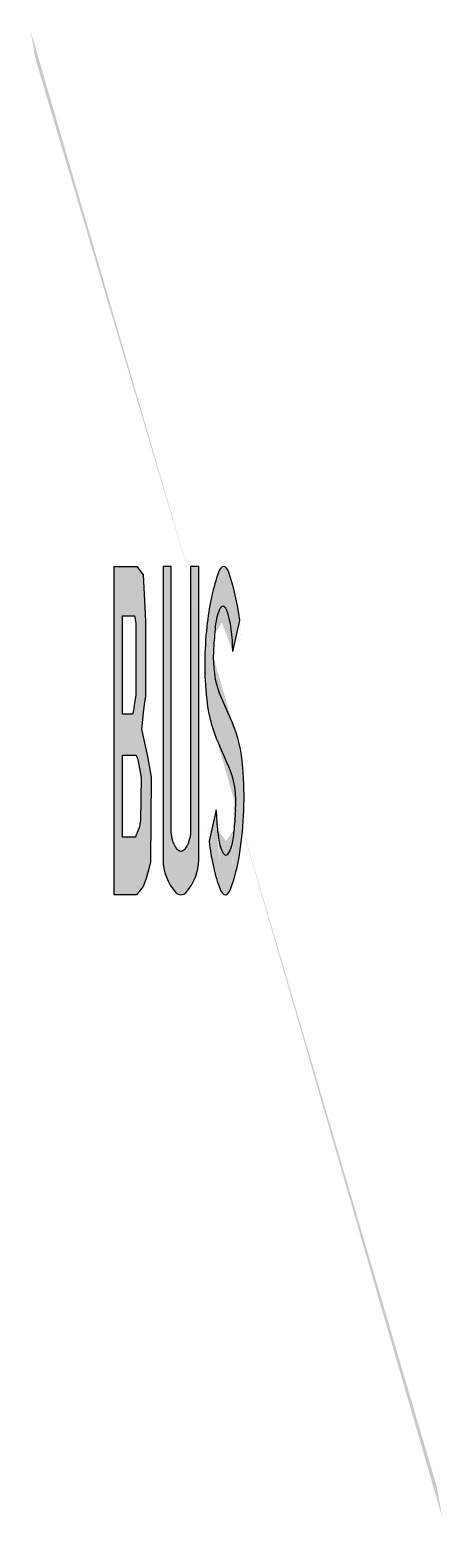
# Model space of a CAD drawing. Header units: metres. Extents: x -1.8 to 3.2, y -7.6 to 10.5.
import ezdxf

# ---------------------------------------------------------------- set-up
doc = ezdxf.new("R2010")
doc.units = ezdxf.units.M
doc.header["$LTSCALE"] = 0.2

msp = doc.modelspace()

# ---------------------------------------------------------------- hatches: boundary and pattern name
at = {"true_color": 0xfaf528}
h = msp.add_hatch(color=2, dxfattribs=at)
h.dxf.hatch_style = 1
edge = h.paths.add_edge_path()
edge.add_ellipse((0.718, 2.647), major_axis=(0, 1.011), ratio=0.415, start_angle=101.4584, end_angle=136.8312)
edge.add_ellipse((-7.546, -18.581), major_axis=(0, 28.095), ratio=0.415, start_angle=-44.3485, end_angle=-43.1688, ccw=False)
edge.add_ellipse((0.452, 1.136), major_axis=(0, 0.523), ratio=0.415, start_angle=258.82, end_angle=315.6515, ccw=False)
edge.add_ellipse((2.927, -0.042), major_axis=(0, 5.555), ratio=0.415, start_angle=78.82, end_angle=81.6649)
edge.add_ellipse((0.485, 0.82), major_axis=(0, 0.392), ratio=0.415, start_angle=220.4986, end_angle=261.6649, ccw=False)
edge.add_ellipse((0.548, 0.642), major_axis=(0, 0.158), ratio=0.415, start_angle=139.5014, end_angle=220.4986, ccw=False)
edge.add_ellipse((0.611, 0.82), major_axis=(0, 0.392), ratio=0.415, start_angle=98.3351, end_angle=139.5014, ccw=False)
edge.add_ellipse((-1.831, -0.042), major_axis=(0, 5.555), ratio=0.415, start_angle=-81.6649, end_angle=-78.82)
edge.add_line((0.431, 1.035), (0.345, 0.654))
edge.add_ellipse((0.923, 1.035), major_axis=(0, 1.446), ratio=0.415, start_angle=105.2802, end_angle=118.6212)
edge.add_ellipse((0.923, 1.035), major_axis=(0, 1.446), ratio=0.415, start_angle=118.6212, end_angle=131.9622)
edge.add_ellipse((0.541, 0.206), major_axis=(0, 0.206), ratio=0.415, start_angle=131.9622, end_angle=228.0378)
edge.add_ellipse((0.158, 1.035), major_axis=(0, 1.446), ratio=0.415, start_angle=228.0378, end_angle=249.0189)
edge.add_ellipse((-0.007, 1.187), major_axis=(0, 1.87), ratio=0.415, start_angle=249.0189, end_angle=281.2202)
edge.add_ellipse((0.348, 1.357), major_axis=(0, 0.998), ratio=0.415, start_angle=-78.7798, end_angle=-42.9307)
edge.add_ellipse((7.665, 20.308), major_axis=(0, 24.886), ratio=0.415, start_angle=135.8221, end_angle=137.0693, ccw=False)
edge.add_ellipse((0.638, 2.882), major_axis=(0, 0.588), ratio=0.415, start_angle=82.1309, end_angle=135.8221, ccw=False)
edge.add_ellipse((2.116, 2.39), major_axis=(0, 4.184), ratio=0.415, start_angle=78.3539, end_angle=82.1309, ccw=False)
edge.add_ellipse((0.604, 3.141), major_axis=(0, 0.464), ratio=0.415, start_angle=43.8095, end_angle=78.3539, ccw=False)
edge.add_ellipse((0.513, 3.369), major_axis=(0, 0.148), ratio=0.415, start_angle=-43.8095, end_angle=43.8095, ccw=False)
edge.add_ellipse((0.307, 2.977), major_axis=(0, 0.781), ratio=0.415, start_angle=268.9555, end_angle=309.7203, ccw=False)
edge.add_line((0.631, 2.963), (0.717, 3.344))
edge.add_ellipse((0.043, 2.838), major_axis=(0, 1.7), ratio=0.415, start_angle=-72.6963, end_angle=-50.0613)
edge.add_ellipse((0.521, 3.801), major_axis=(0, 0.199), ratio=0.415, start_angle=-50.0613, end_angle=50.0613)
edge.add_ellipse((0.995, 2.845), major_axis=(0, 1.69), ratio=0.415, start_angle=50.0613, end_angle=73.6316)
edge.add_ellipse((1.046, 2.808), major_axis=(0, 1.819), ratio=0.415, start_angle=73.6316, end_angle=101.4584)
h = msp.add_hatch(color=2, dxfattribs=at)
h.dxf.hatch_style = 1
h.paths.add_polyline_path([(-0.481, 2.019), (-0.461, 2.219), (-0.446, 2.319), (-0.43, 2.419), (-0.43, 3.32), (-0.434, 3.422), (-0.461, 3.9), (-0.535, 4), (-0.811, 4), (-0.811, 0), (-0.54, 0), (-0.461, 0.1), (-0.424, 0.2), (-0.394, 0.3), (-0.372, 0.4), (-0.361, 1.434), (-0.408, 1.684)])
h.paths.add_polyline_path([(-0.711, 2.2), (-0.711, 3.4), (-0.564, 3.4), (-0.55, 3.31), (-0.55, 2.428), (-0.564, 2.337), (-0.579, 2.242), (-0.59, 2.2)], flags=16)
h.paths.add_polyline_path([(-0.546, 1.7), (-0.523, 1.649), (-0.483, 1.43), (-0.491, 0.899), (-0.509, 0.815), (-0.548, 0.718), (-0.553, 0.7), (-0.711, 0.7), (-0.711, 1.7)], flags=16)
h = msp.add_hatch(color=2, dxfattribs=at)
h.dxf.hatch_style = 1
h.paths.add_polyline_path([(0.217, 4), (0.117, 4), (0.117, 0.768, -0.170376), (0.043, 0.553, -0.557375), (-0.043, 0.553, -0.168784), (-0.117, 0.766), (-0.117, 4), (-0.217, 4), (-0.217, 0.429, 0.185168), (-0.063, 0.028, 0.445624), (0.063, 0.028, 0.185168), (0.217, 0.429)])

# ---------------------------------------------------------------- linework, layer by layer
at = {"color": 2, "true_color": 0xfaf528}
for p, q in [((0.631, 2.963), (0.717, 3.344)), ((0.431, 1.035), (0.345, 0.654))]:
    msp.add_line(p, q, dxfattribs=at)
at = {"color": 2, "true_color": 0xfaf528, "flags": 128}
for points in [[(-0.811, 0), (-0.811, 4), (-0.535, 4), (-0.461, 3.9), (-0.434, 3.422), (-0.43, 3.32), (-0.43, 2.419), (-0.446, 2.319), (-0.461, 2.219), (-0.481, 2.019), (-0.408, 1.684), (-0.361, 1.434), (-0.372, 0.4), (-0.394, 0.3), (-0.424, 0.2), (-0.461, 0.1), (-0.54, 0), (-0.54, 0), (-0.811, 0)], [(-0.564, 3.4), (-0.55, 3.31), (-0.55, 2.428), (-0.564, 2.337), (-0.579, 2.242), (-0.59, 2.2), (-0.711, 2.2), (-0.711, 3.4)], [(-0.546, 1.7), (-0.523, 1.649), (-0.483, 1.43), (-0.491, 0.899), (-0.509, 0.815), (-0.548, 0.718), (-0.553, 0.7), (-0.711, 0.7), (-0.711, 1.7)]]:
    msp.add_lwpolyline(points, close=True, dxfattribs=at)
msp.add_lwpolyline([(0.063, 0.028, 0.185168), (0.217, 0.429), (0.217, 4), (0.117, 4), (0.117, 0.766, -0.168784), (0.043, 0.553, -0.557375), (-0.043, 0.553, -0.168784), (-0.117, 0.766), (-0.117, 4), (-0.217, 4), (-0.217, 0.429, 0.185168), (-0.063, 0.028, 0.445624)], format="xyb", close=True, dxfattribs=at)
at = {"color": 2, "true_color": 0xfaf528}
for centre, major_axis, start_param, end_param in [((0.521, 3.801), (0, 0.199), -0.873735, 0.873735), ((0.995, 2.845), (0, 1.69), 0.873735, 1.285114), ((0.043, 2.838), (0, 1.7), -1.26879, -0.873735), ((0.604, 3.141), (0, 0.464), 0.764621, 1.367534), ((0.513, 3.369), (0, 0.148), -0.764621, 0.764621), ((0.307, 2.977), (0, 0.781), 4.694159, 5.405639), ((1.046, 2.808), (0, 1.819), 1.285114, 1.770782), ((2.116, 2.39), (0, 4.184), 1.367534, 1.433455), ((0.638, 2.882), (0, 0.588), 1.433455, 2.370542), ((0.718, 2.647), (0, 1.011), 1.770782, 2.388154), ((7.665, 20.308), (0, 24.886), 2.370542, 2.39231), ((0.348, 1.357), (0, 0.998), -1.374966, -0.749282), ((-7.546, -18.581), (0, 28.095), -0.774027, -0.753438), ((0.452, 1.136), (0, 0.523), 4.51726, 5.509159), ((-0.007, 1.187), (0, 1.87), 4.3462, 4.908219), ((-1.831, -0.042), (0, 5.555), -1.425321, -1.375668), ((2.927, -0.042), (0, 5.555), 1.375668, 1.425321), ((0.611, 0.82), (0, 0.392), 1.716271, 2.434759), ((0.485, 0.82), (0, 0.392), 3.848426, 4.566914), ((0.923, 1.035), (0, 1.446), 1.837486, 2.07033), ((0.548, 0.642), (0, 0.158), 2.434759, 3.848426), ((0.158, 1.035), (0, 1.446), 3.980011, 4.3462), ((0.923, 1.035), (0, 1.446), 2.07033, 2.303175), ((0.541, 0.206), (0, 0.206), 2.303175, 3.980011)]:
    msp.add_ellipse(centre, major_axis=major_axis, ratio=0.415, start_param=start_param, end_param=end_param, dxfattribs=at)

doc.saveas('drawing.dxf')
